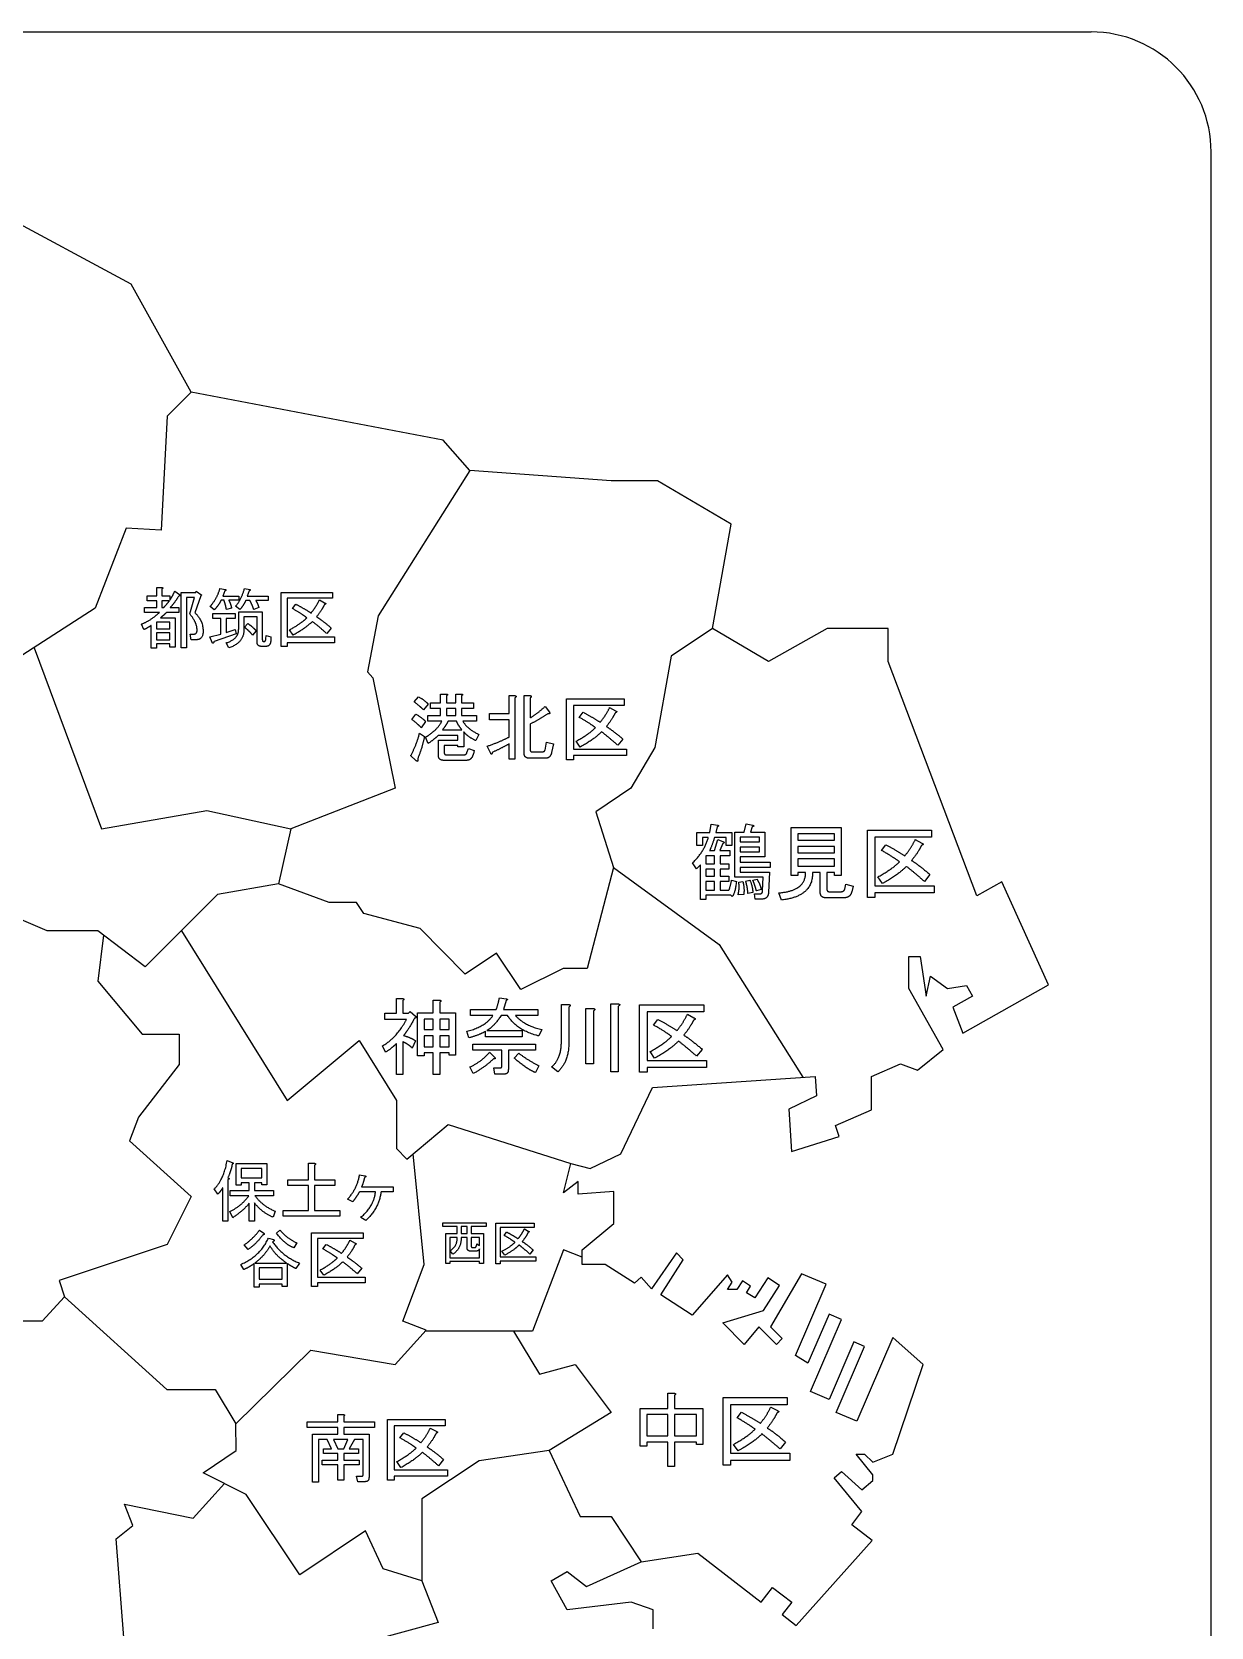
# Model space of a CAD drawing. Header units: millimetres. Extents: x 0 to 150, y 0 to 200.
# Drawn here: x 51.7 to 150, y 67.1 to 200 of the extents above; entities that cross this region are included whole.
import ezdxf

# ---------------------------------------------------------------- set-up
doc = ezdxf.new("R2010")
doc.units = ezdxf.units.MM
doc.header["$MEASUREMENT"] = 0
for name, color, linetype in [('横浜市\u3000パズル v6_Sketch2', 7, 'Continuous'), ('横浜市\u3000パズル v6_Sketch3', 7, 'Continuous'), ('横浜市\u3000パズル v6_Sketch4', 7, 'Continuous'), ('横浜市\u3000パズル v6_Sketch5', 7, 'Continuous')]:
    doc.layers.add(name, color=color, linetype=linetype)

msp = doc.modelspace()

# ---------------------------------------------------------------- linework, layer by layer
at = {"layer": '横浜市\u3000パズル v6_Sketch2'}
for p, q in [((10, 200), (140, 200)), ((150, 10), (150, 190))]:
    msp.add_line(p, q, dxfattribs=at)
msp.add_arc((140, 190), 10, 0, 90, dxfattribs=at)
at = {"layer": '横浜市\u3000パズル v6_Sketch3'}
for p, q in [((60, 179), (47, 186)), ((65, 170), (60, 179)), ((65, 170), (63, 168)), ((86, 166), (65, 170)), ((63, 168), (62.5, 158.51)), ((88.24, 163.47), (86, 166)), ((88.24, 163.47), (80.6, 151.37)), ((100, 162.6), (88.24, 163.47)), ((103.88, 162.6), (100, 162.6)), ((110, 159), (103.88, 162.6)), ((59.59, 158.67), (57, 152)), ((62.5, 158.51), (59.59, 158.67)), ((108.45, 150.3), (110, 159)), ((57, 152), (50.52, 147.8)), ((80.6, 151.37), (79.71, 146.71)), ((108.45, 150.3), (105, 148)), ((113.13, 147.55), (108.45, 150.3)), ((118, 150.3), (113.13, 147.55)), ((123.08, 150.3), (118, 150.3)), ((123.08, 147.55), (123.08, 150.3)), ((51.93, 148.71), (57.53, 133.62)), ((105, 148), (103.65, 140.4)), ((130.48, 128.04), (123.08, 147.55)), ((79.71, 146.71), (80.16, 146.21)), ((80.16, 146.21), (82, 137)), ((103.65, 140.4), (101.66, 137)), ((82, 137), (73.31, 133.62)), ((101.66, 137), (98.72, 135.05)), ((57.53, 133.62), (66.31, 135.16)), ((66.31, 135.16), (73.31, 133.62)), ((98.72, 135.05), (100.19, 130.4)), ((73.31, 133.62), (72.3, 129.04)), ((100.19, 130.4), (98, 122)), ((100.19, 130.4), (109, 124)), ((53, 125.14), (44, 129)), ((72.3, 129.04), (67.21, 128.15)), ((76.5, 127.5), (72.3, 129.04)), ((132.57, 129.22), (130.48, 128.04)), ((136.44, 120.63), (132.57, 129.22)), ((67.21, 128.15), (61.18, 122.12)), ((78.79, 127.5), (76.5, 127.5)), ((79.41, 126.57), (78.79, 127.5)), ((84.1, 125.33), (79.41, 126.57)), ((57.24, 125.14), (53, 125.14)), ((61.18, 122.12), (57.24, 125.14)), ((64.2, 125.14), (73, 111)), ((87.84, 121.53), (84.1, 125.33)), ((57.72, 124.77), (57.24, 120.93)), ((109, 124), (115.99, 112.93)), ((90.46, 123.28), (87.84, 121.53)), ((92.48, 120.24), (90.46, 123.28)), ((124.82, 120.34), (124.82, 123)), ((124.82, 123), (125.75, 123)), ((125.75, 123), (126.25, 119.7)), ((57.24, 120.93), (60.92, 116.52)), ((96, 122), (92.48, 120.24)), ((98, 122), (96, 122)), ((126.25, 119.7), (126.61, 121.35)), ((126.61, 121.35), (128.04, 120.34)), ((127.68, 115.26), (124.82, 120.34)), ((128.04, 120.34), (129.63, 120.58)), ((130.13, 119.7), (128.49, 118.77)), ((129.31, 116.61), (136.44, 120.63)), ((129.63, 120.58), (130.13, 119.7)), ((128.49, 118.77), (129.31, 116.61)), ((60.92, 116.52), (64, 116.52)), ((64, 116.52), (64, 114)), ((73, 111), (79, 116)), ((79, 116), (82.11, 111)), ((125.53, 113.52), (127.68, 115.26)), ((64, 114), (60.63, 109.6)), ((103.45, 112.07), (117, 113)), ((117, 113), (117.11, 111.39)), ((121.7, 113), (124.11, 114.04)), ((121.7, 110.21), (121.7, 113)), ((124.11, 114.04), (125.53, 113.52)), ((100.82, 106.57), (103.45, 112.07)), ((82.11, 111), (82.11, 107)), ((117.11, 111.39), (114.8, 110.27)), ((114.8, 110.27), (115.04, 106.74)), ((60.63, 109.6), (59.86, 107.65)), ((82.99, 106.12), (86.44, 109)), ((86.44, 109), (96.65, 105.75)), ((118.71, 108.92), (121.7, 110.21)), ((59.86, 107.65), (65, 103)), ((115.04, 106.74), (119, 108)), ((119, 108), (118.71, 108.92)), ((82.11, 107), (82.99, 106.12)), ((84.43, 97.33), (83.52, 106.56)), ((98.27, 105.34), (100.82, 106.57)), ((96.03, 103.31), (96.65, 105.75)), ((96.65, 105.75), (98.27, 105.34)), ((97.27, 104.25), (96.03, 103.31)), ((97.27, 103.21), (97.27, 104.25)), ((65, 103), (63, 99)), ((100.24, 103.41), (97.27, 103.21)), ((100.24, 100.76), (100.24, 103.41)), ((97.59, 98.57), (100.24, 100.76)), ((63, 99), (54, 96)), ((96.03, 98.55), (93.46, 91.79)), ((97.59, 97.96), (96.03, 98.55)), ((97.59, 97.35), (97.59, 98.57)), ((82.64, 92.62), (84.43, 97.33)), ((99.5, 97.35), (97.59, 97.35)), ((101.95, 95.79), (99.5, 97.35)), ((105.46, 98.3), (103.36, 95.3)), ((104.15, 94.81), (106.02, 97.74)), ((106.02, 97.74), (105.46, 98.3)), ((54, 96), (54.45, 94.66)), ((102.5, 96.28), (101.95, 95.79)), ((103.36, 95.3), (102.5, 96.28)), ((109.71, 96.49), (106.77, 93.13)), ((110.1, 95.87), (109.71, 96.49)), ((109.71, 95.27), (110.1, 95.87)), ((110.94, 95.98), (110.49, 95.27)), ((111.63, 95.54), (110.94, 95.98)), ((113.05, 96.22), (111.98, 94.55)), ((114.03, 95.6), (113.05, 96.22)), ((115.88, 96.57), (113.29, 92.16)), ((115.36, 89.76), (117.91, 95.7)), ((117.91, 95.7), (115.88, 96.57)), ((54.45, 94.66), (52.6, 92.62)), ((54.45, 94.66), (62.98, 86.93)), ((106.77, 93.13), (104.15, 94.81)), ((110.49, 95.27), (109.71, 95.27)), ((111.28, 94.99), (111.63, 95.54)), ((111.98, 94.55), (111.28, 94.99)), ((112.69, 93.5), (114.03, 95.6)), ((109.32, 92.47), (112.69, 93.5)), ((118.16, 93.2), (116.41, 89.13)), ((119.2, 92.76), (118.16, 93.2)), ((52.6, 92.62), (49, 92.62)), ((82, 89), (84.6, 91.87)), ((84.6, 91.87), (82.64, 92.62)), ((93.46, 91.79), (84.52, 91.79)), ((91.86, 91.79), (94.05, 88.2)), ((111.09, 90.68), (109.32, 92.47)), ((112.31, 92.16), (111.09, 90.68)), ((113.78, 90.68), (112.31, 92.16)), ((113.29, 92.16), (114.27, 91.17)), ((116.62, 86.77), (119.2, 92.76)), ((114.27, 91.17), (113.78, 90.68)), ((120.23, 90.91), (118.16, 86.1)), ((118.76, 85.02), (121.13, 90.52)), ((121.13, 90.52), (120.23, 90.91)), ((123.48, 91.25), (120.48, 84.28)), ((126, 89), (123.48, 91.25)), ((68.74, 84.08), (74.98, 90.2)), ((74.98, 90.2), (82, 89)), ((116.41, 89.13), (115.36, 89.76)), ((94.05, 88.2), (97, 89)), ((97, 89), (100, 85)), ((123.48, 81.53), (126, 89)), ((62.98, 86.93), (67, 86.93)), ((67, 86.93), (68.74, 84.08)), ((118.16, 86.1), (116.62, 86.77)), ((68.76, 81.84), (68.74, 84.08)), ((100, 85), (94.84, 81.86)), ((120.48, 84.28), (118.76, 85.02)), ((66, 80), (68.76, 81.84)), ((94.84, 81.86), (89, 81)), ((94.84, 81.86), (97.42, 76.34)), ((120.43, 81.53), (121.13, 81.53)), ((121.82, 79.83), (120.43, 81.53)), ((121.13, 81.53), (121.82, 80.87)), ((121.82, 80.87), (123.48, 81.53)), ((69.6, 78.19), (66, 80)), ((89, 81), (84.22, 77.81)), ((118.59, 79.58), (119.21, 80.09)), ((119.21, 80.09), (120.9, 78.58)), ((121.82, 79.34), (121.82, 79.83)), ((65.17, 76.22), (67.8, 79.09)), ((120.9, 76.76), (118.59, 79.58)), ((120.9, 78.58), (121.82, 79.34)), ((60.15, 75.61), (59.45, 77.39)), ((59.45, 77.39), (65.17, 76.22)), ((74.07, 71.5), (69.6, 78.19)), ((84.22, 77.81), (84.22, 71)), ((97.42, 76.34), (100, 76.34)), ((100, 76.34), (102.51, 72.58)), ((120.05, 75.67), (120.9, 76.76)), ((58.75, 74.49), (60.15, 75.61)), ((59.39, 66.27), (58.75, 74.49)), ((79.53, 75.15), (74.07, 71.5)), ((81, 72), (79.53, 75.15)), ((121.75, 74.35), (120.05, 75.67)), ((102.51, 72.58), (107.24, 73.3)), ((107.24, 73.3), (112.5, 69.22)), ((115.42, 67.28), (121.75, 74.35)), ((84.22, 71), (81, 72)), ((95, 71), (96.35, 71.76)), ((96.35, 71.76), (97.96, 70.51)), ((97.96, 70.51), (102.51, 72.58)), ((84.22, 71), (85.59, 67.53)), ((96.35, 68.57), (95, 71)), ((112.5, 69.22), (113.46, 70.45)), ((113.46, 70.45), (115.05, 69.22)), ((101.67, 69.22), (96.35, 68.57)), ((103.5, 68.57), (101.67, 69.22)), ((115.05, 69.22), (114.25, 68.19)), ((103.5, 67), (103.5, 68.57)), ((114.25, 68.19), (115.42, 67.28)), ((85.59, 67.53), (80, 66))]:
    msp.add_line(p, q, dxfattribs=at)
at = {"layer": '横浜市\u3000パズル v6_Sketch4'}
for p, q in [((61.35, 152.62), (61.35, 153.04)), ((61.35, 153.04), (62.14, 153.04)), ((62.14, 153.04), (62.14, 153.73)), ((62.14, 153.73), (62.56, 153.73)), ((62.58, 153.6), (62.58, 153.04)), ((62.58, 153.04), (63.23, 153.04)), ((63.23, 153.04), (63.23, 152.66)), ((63.65, 153.43), (64.04, 153.14)), ((64.19, 153.3), (65.39, 153.3)), ((64.19, 148.69), (64.19, 153.3)), ((64.63, 152.88), (64.63, 148.69)), ((65.28, 152.88), (64.63, 152.88)), ((64.89, 151.53), (65.28, 152.88)), ((65.81, 153.04), (65.33, 151.62)), ((65.39, 153.3), (65.44, 153.41)), ((65.44, 153.41), (65.89, 153.1)), ((65.89, 153.1), (65.81, 153.04)), ((67.4, 153.63), (67.88, 153.56)), ((67.82, 153.45), (67.66, 153.01)), ((67.66, 153.01), (68.97, 153.01)), ((68.97, 153.01), (68.97, 152.66)), ((69.45, 153.63), (69.91, 153.56)), ((69.85, 153.45), (69.69, 152.99)), ((69.69, 152.99), (71.42, 152.99)), ((71.42, 152.99), (71.42, 152.64)), ((72.51, 148.82), (72.51, 153.32)), ((72.51, 153.32), (76.79, 153.32)), ((76.79, 152.84), (73.01, 152.84)), ((73.01, 152.84), (73.01, 149.61)), ((76.79, 153.32), (76.79, 152.84)), ((61.11, 152.05), (62.14, 152.05)), ((61.11, 151.64), (61.11, 152.05)), ((62.36, 151.64), (61.11, 151.64)), ((62.14, 152.62), (61.35, 152.62)), ((62.14, 152.05), (62.14, 152.62)), ((63.21, 152.62), (62.58, 152.62)), ((62.58, 152.62), (62.58, 152.05)), ((62.58, 152.05), (62.71, 152.05)), ((63.97, 151.64), (62.95, 151.64)), ((63.25, 152.05), (63.97, 152.05)), ((63.97, 152.05), (63.97, 151.64)), ((66.94, 151.86), (66.59, 152.14)), ((66.81, 151.55), (68.67, 151.55)), ((66.81, 151.14), (66.81, 151.55)), ((67.75, 152.66), (67.51, 152.66)), ((68.38, 152.01), (67.95, 151.9)), ((68.97, 152.66), (68.14, 152.66)), ((68.67, 151.55), (68.67, 151.14)), ((69.06, 151.88), (68.71, 152.16)), ((68.97, 150.26), (68.97, 151.7)), ((68.97, 151.7), (70.94, 151.7)), ((69.91, 152.64), (69.56, 152.64)), ((70.65, 152.05), (70.22, 151.9)), ((71.42, 152.64), (70.39, 152.64)), ((70.94, 151.7), (70.94, 149.41)), ((73.45, 151.97), (73.73, 152.34)), ((75.7, 152.69), (76.13, 152.45)), ((61.07, 150.22), (60.87, 150.68)), ((61.68, 148.67), (61.68, 150.57)), ((62.12, 150.85), (62.12, 150.29)), ((63.23, 150.85), (62.12, 150.85)), ((62.12, 150.29), (63.23, 150.29)), ((62.45, 151.2), (63.67, 151.2)), ((63.23, 150.29), (63.23, 150.85)), ((63.67, 151.2), (63.67, 148.76)), ((67.49, 151.14), (66.81, 151.14)), ((67.49, 149.85), (67.49, 151.14)), ((68.67, 151.14), (67.92, 151.14)), ((67.92, 151.14), (67.92, 149.98)), ((67.92, 149.98), (68.67, 150.22)), ((68.67, 150.22), (68.75, 149.87)), ((69.41, 151.29), (69.41, 150.22)), ((70.5, 151.29), (69.41, 151.29)), ((69.45, 150.42), (69.74, 150.72)), ((70.5, 149.19), (70.5, 151.29)), ((73.51, 149.76), (73.21, 150.2)), ((76.68, 150.35), (76.31, 149.89)), ((62.12, 149.94), (62.12, 149.37)), ((63.23, 149.94), (62.12, 149.94)), ((62.12, 149.37), (63.23, 149.37)), ((63.23, 149.02), (62.12, 149.02)), ((62.12, 149.02), (62.12, 148.67)), ((63.23, 149.37), (63.23, 149.94)), ((63.23, 148.76), (63.23, 149.02)), ((64.93, 149.85), (65.26, 149.85)), ((65.02, 149.37), (64.93, 149.85)), ((65.39, 149.37), (65.02, 149.37)), ((66.57, 149.61), (67.49, 149.85)), ((66.75, 149.15), (66.57, 149.61)), ((68.75, 149.87), (66.92, 149.22)), ((68.16, 148.69), (67.92, 149.11)), ((70.44, 150.11), (70.13, 149.76)), ((71.24, 148.82), (70.89, 148.82)), ((71.02, 149.24), (71.13, 149.24)), ((71.24, 149.46), (71.26, 149.74)), ((71.26, 149.74), (71.66, 149.61)), ((71.66, 149.61), (71.64, 149.26)), ((73.01, 148.82), (72.51, 148.82)), ((73.01, 149.61), (76.96, 149.61)), ((76.96, 149.13), (73.01, 149.13)), ((73.01, 149.13), (73.01, 148.82)), ((76.96, 149.61), (76.96, 149.13)), ((62.12, 148.67), (61.68, 148.67)), ((63.67, 148.76), (63.23, 148.76)), ((64.63, 148.69), (64.19, 148.69)), ((85.8, 144.85), (86.27, 144.85)), ((85.8, 144.12), (85.8, 144.85)), ((87.06, 144.12), (87.06, 144.85)), ((87.06, 144.85), (87.52, 144.85)), ((83.59, 144.19), (83.96, 144.63)), ((84.75, 144.02), (84.38, 143.53)), ((84.95, 144.12), (85.8, 144.12)), ((84.95, 143.65), (84.95, 144.12)), ((85.8, 143.65), (84.95, 143.65)), ((85.8, 143.06), (85.8, 143.65)), ((86.3, 144.71), (86.3, 144.12)), ((86.3, 144.12), (87.06, 144.12)), ((87.06, 143.65), (86.3, 143.65)), ((86.3, 143.65), (86.3, 143.06)), ((87.06, 143.06), (87.06, 143.65)), ((87.55, 144.71), (87.55, 144.12)), ((87.55, 144.12), (88.53, 144.12)), ((88.53, 143.65), (87.55, 143.65)), ((87.55, 143.65), (87.55, 143.06)), ((88.53, 144.12), (88.53, 143.65)), ((91.5, 144.73), (91.97, 144.73)), ((91.5, 143.23), (91.5, 144.73)), ((91.99, 144.53), (91.99, 139.43)), ((92.75, 144.73), (93.22, 144.73)), ((92.75, 139.97), (92.75, 144.73)), ((93.25, 144.53), (93.25, 142.86)), ((94.5, 143.82), (94.87, 143.33)), ((96.29, 139.38), (96.29, 144.44)), ((96.29, 144.44), (101.1, 144.44)), ((101.1, 143.89), (96.86, 143.89)), ((96.86, 143.89), (96.86, 140.26)), ((99.88, 143.72), (100.37, 143.45)), ((101.1, 144.44), (101.1, 143.89)), ((83.4, 142.72), (83.74, 143.18)), ((84.53, 142.57), (84.18, 142.05)), ((84.72, 143.06), (85.8, 143.06)), ((84.72, 142.59), (84.72, 143.06)), ((85.9, 142.59), (84.72, 142.59)), ((86.3, 143.06), (87.06, 143.06)), ((87.13, 142.59), (86.42, 142.59)), ((87.55, 143.06), (88.8, 143.06)), ((88.8, 142.59), (87.65, 142.59)), ((88.8, 143.06), (88.8, 142.59)), ((89.88, 143.23), (91.5, 143.23)), ((89.88, 142.69), (89.88, 143.23)), ((91.5, 142.69), (89.88, 142.69)), ((91.5, 141.27), (91.5, 142.69)), ((93.25, 142.35), (93.25, 140.24)), ((97.35, 142.91), (97.67, 143.33)), ((84.04, 141.59), (84.45, 141.32)), ((84.75, 140.73), (84.55, 141.27)), ((87.23, 141.41), (85.61, 141.41)), ((85.61, 141.02), (87.23, 141.02)), ((85.61, 139.77), (85.61, 141.02)), ((85.95, 141.88), (87.57, 141.88)), ((87.23, 141.02), (87.23, 141.41)), ((87.72, 141.71), (87.72, 140.46)), ((88.97, 141.49), (88.73, 140.97)), ((97.42, 140.43), (97.08, 140.92)), ((100.98, 141.1), (100.56, 140.58)), ((83.72, 139.33), (83.3, 139.72)), ((86.1, 140.56), (86.1, 139.99)), ((87.23, 140.56), (86.1, 140.56)), ((86.27, 139.79), (87.72, 139.79)), ((87.23, 140.46), (87.23, 140.56)), ((87.72, 140.46), (87.23, 140.46)), ((87.99, 139.97), (88.11, 140.33)), ((88.11, 140.33), (88.6, 140.14)), ((88.6, 140.14), (88.53, 139.87)), ((89.98, 139.89), (89.68, 140.51)), ((91.5, 139.43), (91.5, 140.7)), ((93.42, 140.04), (94.25, 140.04)), ((94.5, 140.19), (94.62, 140.83)), ((94.62, 140.83), (95.19, 140.7)), ((95.19, 140.7), (95.04, 139.97)), ((96.86, 140.26), (101.3, 140.26)), ((101.3, 139.72), (96.86, 139.72)), ((96.86, 139.72), (96.86, 139.38)), ((101.3, 140.26), (101.3, 139.72)), ((87.97, 139.33), (86.03, 139.33)), ((91.99, 139.43), (91.5, 139.43)), ((94.52, 139.5), (93.2, 139.5)), ((96.86, 139.38), (96.29, 139.38)), ((107.15, 132.24), (107.15, 133.33)), ((107.15, 133.33), (108.24, 133.33)), ((107.61, 132.9), (107.61, 132.24)), ((108.1, 132.9), (107.61, 132.9)), ((108.24, 133.33), (108.35, 134.02)), ((108.35, 134.02), (108.89, 133.93)), ((109.6, 132.9), (108.62, 132.9)), ((108.84, 133.8), (108.73, 133.33)), ((108.73, 133.33), (110.07, 133.33)), ((109.6, 132.24), (109.6, 132.9)), ((110.07, 133.33), (110.07, 132.24)), ((110.31, 129.6), (110.31, 133.36)), ((110.31, 133.36), (111.1, 133.36)), ((112.36, 132.92), (110.77, 132.92)), ((110.77, 132.92), (110.77, 132.54)), ((111.1, 133.36), (111.27, 134.04)), ((111.27, 134.04), (111.81, 133.93)), ((111.76, 133.8), (111.62, 133.36)), ((111.62, 133.36), (112.82, 133.36)), ((112.36, 132.54), (112.36, 132.92)), ((112.82, 133.36), (112.82, 131.29)), ((115, 129.73), (115, 133.74)), ((115, 133.74), (119.18, 133.74)), ((118.63, 133.22), (115.55, 133.22)), ((115.55, 133.22), (115.55, 132.68)), ((118.63, 132.68), (118.63, 133.22)), ((119.18, 133.74), (119.18, 129.73)), ((121.36, 127.9), (121.36, 133.52)), ((121.36, 133.52), (126.71, 133.52)), ((126.71, 132.92), (121.99, 132.92)), ((121.99, 132.92), (121.99, 128.89)), ((126.71, 133.52), (126.71, 132.92)), ((107.61, 132.24), (107.15, 132.24)), ((108.21, 131.81), (108.62, 131.81)), ((108.62, 131.81), (108.89, 132.73)), ((108.89, 132.73), (109.38, 132.54)), ((109.3, 132.41), (109.06, 131.81)), ((109.06, 131.81), (109.9, 131.81)), ((110.07, 132.24), (109.6, 132.24)), ((109.9, 131.81), (109.9, 131.37)), ((110.77, 132.54), (112.36, 132.54)), ((110.77, 132.11), (110.77, 131.72)), ((112.36, 132.11), (110.77, 132.11)), ((110.77, 131.72), (112.36, 131.72)), ((112.36, 131.72), (112.36, 132.11)), ((115.55, 132.68), (118.63, 132.68)), ((115.55, 132.16), (115.55, 131.64)), ((118.63, 132.16), (115.55, 132.16)), ((115.55, 131.64), (118.63, 131.64)), ((118.63, 131.64), (118.63, 132.16)), ((122.53, 131.83), (122.89, 132.3)), ((125.35, 132.73), (125.89, 132.43)), ((107.12, 130.3), (106.79, 130.8)), ((107.45, 130.63), (107.12, 130.3)), ((107.45, 127.74), (107.45, 130.63)), ((107.91, 131.37), (107.91, 130.71)), ((108.62, 131.37), (107.91, 131.37)), ((107.91, 130.71), (108.62, 130.71)), ((108.62, 130.28), (107.91, 130.28)), ((107.91, 130.28), (107.91, 129.68)), ((108.62, 130.71), (108.62, 131.37)), ((108.62, 129.68), (108.62, 130.28)), ((109.08, 131.37), (109.08, 130.71)), ((109.9, 131.37), (109.08, 131.37)), ((109.08, 130.71), (109.82, 130.71)), ((109.82, 130.28), (109.08, 130.28)), ((109.08, 130.28), (109.08, 129.68)), ((109.82, 130.71), (109.82, 130.28)), ((110.77, 131.29), (110.77, 130.85)), ((112.82, 131.29), (110.77, 131.29)), ((110.77, 130.85), (113.26, 130.85)), ((110.77, 130.41), (110.77, 130.03)), ((113.26, 130.41), (110.77, 130.41)), ((113.26, 130.85), (113.26, 130.41)), ((115.55, 131.12), (115.55, 130.52)), ((118.63, 131.12), (115.55, 131.12)), ((115.55, 130.52), (118.63, 130.52)), ((118.63, 130.52), (118.63, 131.12)), ((107.91, 129.68), (108.62, 129.68)), ((107.91, 129.24), (107.91, 128.53)), ((108.62, 129.24), (107.91, 129.24)), ((108.62, 128.53), (108.62, 129.24)), ((109.08, 129.68), (109.82, 129.68)), ((109.82, 129.24), (109.08, 129.24)), ((109.08, 129.24), (109.08, 128.53)), ((109.82, 129.68), (109.82, 129.24)), ((110.04, 129.35), (110.45, 129.24)), ((112.68, 129.6), (110.31, 129.6)), ((110.64, 129.19), (110.99, 129.24)), ((110.77, 130.03), (113.2, 130.03)), ((111.21, 129.27), (111.57, 129.35)), ((111.81, 129.35), (112.17, 129.43)), ((112.63, 128.45), (112.68, 129.6)), ((113.2, 130.03), (113.12, 128.31)), ((115.55, 129.73), (115, 129.73)), ((116.2, 130), (115.55, 130)), ((115.55, 130), (115.55, 129.73)), ((117.43, 130), (116.78, 130)), ((117.43, 128.34), (117.43, 130)), ((118.63, 130), (117.98, 130)), ((117.98, 130), (117.98, 128.61)), ((118.63, 129.73), (118.63, 130)), ((119.18, 129.73), (118.63, 129.73)), ((119.48, 128.61), (119.56, 129.02)), ((119.56, 129.02), (120.16, 128.86)), ((121.99, 128.89), (126.93, 128.89)), ((122.62, 129.08), (122.23, 129.62)), ((126.57, 129.81), (126.11, 129.24)), ((126.93, 128.89), (126.93, 128.29)), ((107.91, 127.74), (107.45, 127.74)), ((107.91, 128.53), (108.62, 128.53)), ((109.98, 128.09), (107.91, 128.09)), ((107.91, 128.09), (107.91, 127.74)), ((109.08, 128.53), (109.82, 128.53)), ((110.09, 127.99), (109.98, 128.09)), ((111.05, 128.15), (110.58, 128.12)), ((111.81, 128.31), (111.4, 128.23)), ((111.95, 128.2), (112.33, 128.2)), ((112, 127.77), (111.95, 128.2)), ((112.52, 127.77), (112, 127.77)), ((112.52, 128.56), (112.11, 128.45)), ((114.19, 127.69), (113.99, 128.29)), ((119.4, 127.88), (117.92, 127.88)), ((118.17, 128.39), (119.15, 128.39)), ((120.16, 128.86), (120.05, 128.39)), ((121.99, 127.9), (121.36, 127.9)), ((121.99, 128.29), (121.99, 127.9)), ((126.93, 128.29), (121.99, 128.29)), ((81.15, 118.27), (82.11, 118.27)), ((81.15, 117.75), (81.15, 118.27)), ((82.11, 119.49), (82.62, 119.49)), ((82.11, 118.27), (82.11, 119.49)), ((82.65, 119.33), (82.65, 118.27)), ((82.65, 118.27), (83.11, 118.27)), ((83.11, 118.27), (83.25, 118.4)), ((83.25, 118.4), (83.71, 118.02)), ((83.88, 114.72), (83.88, 118.29)), ((83.88, 118.29), (85.19, 118.29)), ((85.19, 119.36), (85.71, 119.36)), ((85.19, 118.29), (85.19, 119.36)), ((85.73, 119.19), (85.73, 118.29)), ((85.73, 118.29), (87.04, 118.29)), ((87.04, 118.29), (87.04, 114.77)), ((88.3, 118.59), (90.43, 118.59)), ((88.3, 118.07), (88.3, 118.59)), ((90.7, 119.55), (91.27, 119.47)), ((91.25, 119.33), (91.03, 118.59)), ((91.03, 118.59), (93.89, 118.59)), ((93.89, 118.59), (93.89, 118.07)), ((95.86, 115.84), (95.86, 119)), ((95.86, 119), (96.46, 119)), ((96.48, 118.78), (96.48, 115.81)), ((97.9, 114.06), (97.9, 118.67)), ((97.9, 118.67), (98.5, 118.67)), ((98.53, 118.46), (98.53, 114.06)), ((99.98, 119.06), (100.58, 119.06)), ((99.98, 113.38), (99.98, 119.06)), ((100.6, 118.84), (100.6, 113.38)), ((102.38, 118.97), (107.73, 118.97)), ((102.38, 113.35), (102.38, 118.97)), ((107.73, 118.37), (103.01, 118.37)), ((103.01, 118.37), (103.01, 114.34)), ((107.73, 118.97), (107.73, 118.37)), ((82.95, 117.75), (81.15, 117.75)), ((85.19, 117.77), (84.42, 117.77)), ((84.42, 117.77), (84.42, 116.9)), ((85.19, 116.9), (85.19, 117.77)), ((85.73, 117.77), (85.73, 116.9)), ((86.5, 117.77), (85.73, 117.77)), ((86.5, 116.9), (86.5, 117.77)), ((90.15, 118.07), (88.3, 118.07)), ((91.38, 118.07), (90.84, 118.07)), ((93.89, 118.07), (92.04, 118.07)), ((103.55, 117.28), (103.91, 117.75)), ((106.36, 118.18), (106.91, 117.88)), ((82.11, 113.16), (82.11, 115.75)), ((82.65, 115.89), (82.65, 113.16)), ((83.71, 115.97), (83.44, 115.37)), ((84.42, 116.9), (85.19, 116.9)), ((85.19, 116.38), (84.42, 116.38)), ((84.42, 116.38), (84.42, 115.48)), ((85.19, 115.48), (85.19, 116.38)), ((85.73, 116.9), (86.5, 116.9)), ((86.5, 116.38), (85.73, 116.38)), ((85.73, 116.38), (85.73, 115.48)), ((86.5, 115.48), (86.5, 116.38)), ((88.16, 116.22), (87.97, 116.76)), ((88.49, 115.18), (88.49, 115.7)), ((88.49, 115.7), (93.7, 115.7)), ((89.53, 116.3), (89.53, 116.76)), ((92.58, 116.3), (89.53, 116.3)), ((89.64, 116.82), (92.58, 116.82)), ((92.58, 116.82), (92.58, 116.3)), ((93.7, 115.7), (93.7, 115.18)), ((94.22, 116.9), (93.97, 116.38)), ((81.2, 115.02), (80.96, 115.56)), ((84.42, 114.72), (83.88, 114.72)), ((84.42, 115.48), (85.19, 115.48)), ((84.42, 114.96), (84.42, 114.72)), ((85.19, 114.96), (84.42, 114.96)), ((85.19, 113.16), (85.19, 114.96)), ((85.73, 115.48), (86.5, 115.48)), ((86.5, 114.96), (85.73, 114.96)), ((85.73, 114.96), (85.73, 113.16)), ((86.5, 114.77), (86.5, 114.96)), ((87.04, 114.77), (86.5, 114.77)), ((90.89, 115.18), (88.49, 115.18)), ((89.88, 115.02), (90.29, 114.61)), ((90.89, 113.82), (90.89, 115.18)), ((93.7, 115.18), (91.44, 115.18)), ((91.44, 115.18), (91.44, 113.57)), ((91.93, 114.53), (92.31, 114.94)), ((103.01, 114.34), (107.94, 114.34)), ((103.63, 114.53), (103.25, 115.07)), ((107.59, 115.26), (107.13, 114.69)), ((107.94, 114.34), (107.94, 113.74)), ((82.65, 113.16), (82.11, 113.16)), ((85.73, 113.16), (85.19, 113.16)), ((88.52, 113.24), (88.22, 113.79)), ((90.24, 113.71), (90.78, 113.71)), ((90.32, 113.19), (90.24, 113.71)), ((91.08, 113.19), (90.32, 113.19)), ((93.97, 113.9), (93.7, 113.33)), ((95.56, 113.38), (95.04, 113.79)), ((98.53, 114.06), (97.9, 114.06)), ((100.6, 113.38), (99.98, 113.38)), ((103.01, 113.35), (102.38, 113.35)), ((107.94, 113.74), (103.01, 113.74)), ((103.01, 113.74), (103.01, 113.35)), ((68.01, 106), (68.49, 105.82)), ((68.75, 105.76), (71.33, 105.76)), ((68.75, 103.95), (68.75, 105.76)), ((70.89, 105.34), (69.19, 105.34)), ((69.19, 105.34), (69.19, 104.56)), ((70.89, 104.56), (70.89, 105.34)), ((71.33, 105.76), (71.33, 103.97)), ((74.78, 104.4), (74.78, 105.78)), ((74.78, 105.78), (75.26, 105.78)), ((75.28, 105.6), (75.28, 104.4)), ((67.23, 103.2), (66.94, 103.64)), ((67.64, 100.95), (67.64, 103.73)), ((68.08, 104.58), (68.14, 104.53)), ((68.08, 104.43), (68.08, 100.95)), ((69.19, 103.95), (68.75, 103.95)), ((69.19, 104.56), (70.89, 104.56)), ((69.19, 104.14), (69.19, 103.95)), ((69.85, 104.14), (69.19, 104.14)), ((69.85, 103.49), (69.85, 104.14)), ((70.28, 104.14), (70.28, 103.49)), ((70.89, 104.14), (70.28, 104.14)), ((70.89, 103.97), (70.89, 104.14)), ((71.33, 103.97), (70.89, 103.97)), ((73.08, 103.92), (73.08, 104.4)), ((73.08, 104.4), (74.78, 104.4)), ((74.78, 103.92), (73.08, 103.92)), ((74.78, 101.85), (74.78, 103.92)), ((75.28, 104.4), (76.98, 104.4)), ((76.98, 103.92), (75.28, 103.92)), ((75.28, 103.92), (75.28, 101.85)), ((76.98, 104.4), (76.98, 103.92)), ((79.04, 104.82), (79.49, 104.73)), ((79.21, 103.81), (81.85, 103.81)), ((81.85, 103.81), (81.85, 103.4)), ((68.25, 103.07), (68.25, 103.49)), ((68.25, 103.49), (69.85, 103.49)), ((69.82, 103.07), (68.25, 103.07)), ((69.85, 100.95), (69.85, 102.46)), ((70.28, 103.49), (71.88, 103.49)), ((70.28, 102.48), (70.28, 100.95)), ((71.88, 103.07), (70.33, 103.07)), ((71.88, 103.49), (71.88, 103.07)), ((78.47, 102.57), (78.05, 102.79)), ((80.37, 103.4), (79.04, 103.4)), ((81.85, 103.4), (80.83, 103.4)), ((68.47, 101.24), (68.23, 101.76)), ((72.01, 101.78), (71.85, 101.28)), ((72.68, 101.37), (72.68, 101.85)), ((72.68, 101.85), (74.78, 101.85)), ((77.4, 101.37), (72.68, 101.37)), ((75.28, 101.85), (77.4, 101.85)), ((77.4, 101.85), (77.4, 101.37)), ((79.56, 101), (79.14, 101.26)), ((68.08, 100.95), (67.64, 100.95)), ((70.28, 100.95), (69.85, 100.95)), ((70.71, 100.21), (71.06, 99.95)), ((72.11, 99.95), (72.41, 100.21)), ((75.05, 95.5), (75.05, 99.99)), ((75.05, 99.99), (79.33, 99.99)), ((79.33, 99.99), (79.33, 99.51)), ((85.98, 100.5), (85.98, 100.81)), ((85.98, 100.81), (89.6, 100.81)), ((87.18, 100.5), (85.98, 100.5)), ((86.23, 99.91), (87.18, 99.91)), ((86.23, 97.42), (86.23, 99.91)), ((87.18, 99.91), (87.18, 100.5)), ((88.01, 100.5), (87.51, 100.5)), ((87.51, 100.5), (87.51, 99.91)), ((87.51, 99.91), (88.01, 99.91)), ((88.01, 99.91), (88.01, 100.5)), ((88.34, 100.5), (88.34, 99.91)), ((89.6, 100.5), (88.34, 100.5)), ((88.34, 99.91), (89.37, 99.91)), ((89.37, 99.91), (89.37, 97.42)), ((89.6, 100.81), (89.6, 100.5)), ((90.39, 97.4), (90.39, 100.78)), ((90.39, 100.78), (93.6, 100.78)), ((93.6, 100.42), (90.76, 100.42)), ((90.76, 100.42), (90.76, 97.99)), ((91.09, 99.76), (91.3, 100.04)), ((92.78, 100.3), (93.1, 100.12)), ((93.6, 100.78), (93.6, 100.42)), ((69.77, 98.6), (69.44, 98.97)), ((71.45, 99.54), (71.87, 99.41)), ((73.81, 99.14), (73.57, 98.73)), ((79.33, 99.51), (75.55, 99.51)), ((75.55, 99.51), (75.55, 96.28)), ((75.99, 98.64), (76.27, 99.01)), ((78.24, 99.36), (78.68, 99.12)), ((86.56, 99.6), (86.56, 97.9)), ((87.18, 99.6), (86.56, 99.6)), ((86.82, 98.19), (86.59, 98.49)), ((88.01, 99.6), (87.51, 99.6)), ((88.01, 98.73), (88.01, 99.6)), ((88.75, 98.45), (88.29, 98.45)), ((89.04, 99.6), (88.34, 99.6)), ((88.34, 99.6), (88.34, 98.89)), ((88.46, 98.76), (88.65, 98.76)), ((88.82, 99.06), (89.04, 98.93)), ((89.04, 98.93), (89.04, 99.6)), ((89.04, 97.9), (89.04, 98.65)), ((91.14, 98.11), (90.91, 98.44)), ((93.51, 98.55), (93.24, 98.21)), ((69.4, 96.92), (69.14, 97.35)), ((70.25, 95.45), (70.25, 97.4)), ((70.32, 97.46), (72.96, 97.46)), ((72.59, 97.05), (70.69, 97.05)), ((70.69, 97.05), (70.69, 96.11)), ((72.59, 96.11), (72.59, 97.05)), ((73.02, 97.42), (73.02, 95.5)), ((74.03, 97.46), (73.74, 97)), ((79.22, 97.03), (78.85, 96.57)), ((86.56, 97.42), (86.23, 97.42)), ((86.56, 97.9), (89.04, 97.9)), ((89.04, 97.58), (86.56, 97.58)), ((86.56, 97.58), (86.56, 97.42)), ((89.04, 97.42), (89.04, 97.58)), ((89.37, 97.42), (89.04, 97.42)), ((90.76, 97.4), (90.39, 97.4)), ((90.76, 97.99), (93.73, 97.99)), ((90.76, 97.63), (90.76, 97.4)), ((93.73, 97.63), (90.76, 97.63)), ((93.73, 97.99), (93.73, 97.63)), ((70.69, 96.11), (72.59, 96.11)), ((70.69, 95.69), (70.69, 95.45)), ((72.59, 95.69), (70.69, 95.69)), ((72.59, 95.5), (72.59, 95.69)), ((75.55, 96.28), (79.5, 96.28)), ((79.5, 95.8), (75.55, 95.8)), ((75.55, 95.8), (75.55, 95.5)), ((76.06, 96.44), (75.75, 96.87)), ((79.5, 96.28), (79.5, 95.8)), ((70.69, 95.45), (70.25, 95.45)), ((73.02, 95.5), (72.59, 95.5)), ((75.55, 95.5), (75.05, 95.5))]:
    msp.add_line(p, q, dxfattribs=at)
for points in [[(62.56, 153.73), (62.73, 153.71), (62.58, 153.6)], [(63.23, 152.66), (63.43, 152.95), (63.65, 153.43)], [(63.97, 153.01), (63.65, 152.47), (63.25, 152.05)], [(64.04, 153.14), (64.19, 153.04), (63.97, 153.01)], [(66.59, 152.14), (67.2, 152.84), (67.4, 153.63)], [(67.88, 153.56), (67.97, 153.47), (67.82, 153.45)], [(68.71, 152.16), (69.21, 152.73), (69.45, 153.63)], [(69.91, 153.56), (70, 153.47), (69.85, 153.45)], [(60.87, 150.68), (61.62, 150.96), (62.36, 151.64)], [(62.95, 151.64), (62.71, 151.4), (62.45, 151.2)], [(62.71, 152.05), (62.9, 152.23), (63.21, 152.62)], [(65.46, 150.53), (65.35, 150.98), (64.89, 151.53)], [(65.33, 151.62), (65.81, 151.11), (65.92, 150.7)], [(67.51, 152.66), (67.29, 152.23), (66.94, 151.86)], [(67.95, 151.9), (67.88, 152.27), (67.75, 152.66)], [(68.14, 152.66), (68.3, 152.4), (68.38, 152.01)], [(69.56, 152.64), (69.34, 152.18), (69.06, 151.88)], [(70.22, 151.9), (70.11, 152.27), (69.91, 152.64)], [(70.39, 152.64), (70.57, 152.36), (70.65, 152.05)], [(74.65, 151.2), (74.19, 151.55), (73.45, 151.97)], [(73.73, 152.34), (74.41, 151.99), (75, 151.6)], [(75, 151.6), (75.41, 152.1), (75.7, 152.69)], [(76.11, 152.29), (75.91, 151.86), (75.46, 151.29)], [(76.13, 152.45), (76.33, 152.38), (76.11, 152.29)], [(61.68, 150.57), (61.38, 150.35), (61.07, 150.22)], [(65.26, 149.85), (65.61, 149.85), (65.46, 150.53)], [(65.92, 150.7), (66.24, 149.37), (65.39, 149.37)], [(67.92, 149.11), (68.97, 149.43), (68.97, 150.26)], [(69.41, 150.22), (69.41, 149.13), (68.16, 148.69)], [(70.13, 149.76), (69.85, 150.11), (69.45, 150.42)], [(69.74, 150.72), (70.13, 150.46), (70.44, 150.11)], [(73.21, 150.2), (74.17, 150.72), (74.65, 151.2)], [(75.11, 150.9), (74.58, 150.35), (73.51, 149.76)], [(76.31, 149.89), (75.7, 150.44), (75.11, 150.9)], [(75.46, 151.29), (75.98, 150.96), (76.68, 150.35)], [(66.92, 149.22), (66.83, 148.98), (66.75, 149.15)], [(70.89, 148.82), (70.5, 148.82), (70.5, 149.19)], [(70.94, 149.41), (70.94, 149.24), (71.02, 149.24)], [(71.13, 149.24), (71.22, 149.24), (71.24, 149.46)], [(71.64, 149.26), (71.61, 148.82), (71.24, 148.82)], [(86.27, 144.85), (86.47, 144.83), (86.3, 144.71)], [(87.52, 144.85), (87.72, 144.83), (87.55, 144.71)], [(84.38, 143.53), (84.09, 143.82), (83.59, 144.19)], [(83.96, 144.63), (84.53, 144.29), (84.75, 144.02)], [(91.97, 144.73), (92.21, 144.68), (91.99, 144.53)], [(93.22, 144.73), (93.47, 144.68), (93.25, 144.53)], [(93.25, 142.86), (93.91, 143.26), (94.5, 143.82)], [(99.09, 142.5), (99.56, 143.06), (99.88, 143.72)], [(84.18, 142.05), (83.91, 142.35), (83.4, 142.72)], [(83.74, 143.18), (84.36, 142.81), (84.53, 142.57)], [(84.55, 141.27), (85.51, 141.83), (85.9, 142.59)], [(86.42, 142.59), (86.25, 142.22), (85.95, 141.88)], [(87.57, 141.88), (87.25, 142.25), (87.13, 142.59)], [(87.65, 142.59), (88.02, 141.95), (88.97, 141.49)], [(94.72, 143.21), (94.03, 142.72), (93.25, 142.35)], [(94.87, 143.33), (94.96, 143.16), (94.72, 143.21)], [(98.7, 142.05), (98.18, 142.45), (97.35, 142.91)], [(97.67, 143.33), (98.43, 142.94), (99.09, 142.5)], [(100.34, 143.28), (100.12, 142.79), (99.61, 142.15)], [(100.37, 143.45), (100.59, 143.38), (100.34, 143.28)], [(83.3, 139.72), (83.79, 140.58), (84.04, 141.59)], [(84.45, 141.32), (84.28, 140.41), (83.89, 139.47)], [(85.61, 141.41), (85.26, 141.07), (84.75, 140.73)], [(88.73, 140.97), (88.06, 141.29), (87.72, 141.71)], [(89.68, 140.51), (90.69, 140.85), (91.5, 141.27)], [(97.08, 140.92), (98.16, 141.51), (98.7, 142.05)], [(99.21, 141.71), (98.62, 141.1), (97.42, 140.43)], [(100.56, 140.58), (99.88, 141.19), (99.21, 141.71)], [(99.61, 142.15), (100.2, 141.78), (100.98, 141.1)], [(86.03, 139.33), (85.61, 139.33), (85.61, 139.77)], [(86.1, 139.99), (86.1, 139.79), (86.27, 139.79)], [(87.72, 139.79), (87.94, 139.79), (87.99, 139.97)], [(88.53, 139.87), (88.38, 139.33), (87.97, 139.33)], [(90.1, 139.99), (90.08, 139.77), (89.98, 139.89)], [(91.5, 140.7), (90.86, 140.33), (90.1, 139.99)], [(93.2, 139.5), (92.75, 139.5), (92.75, 139.97)], [(93.25, 140.24), (93.25, 140.04), (93.42, 140.04)], [(94.25, 140.04), (94.47, 140.04), (94.5, 140.19)], [(95.04, 139.97), (94.94, 139.5), (94.52, 139.5)], [(83.89, 139.47), (83.94, 139.11), (83.72, 139.33)], [(106.79, 130.8), (107.77, 131.7), (108.1, 132.9)], [(108.62, 132.9), (108.37, 132.11), (108.21, 131.81)], [(108.89, 133.93), (109.06, 133.88), (108.84, 133.8)], [(111.81, 133.93), (111.98, 133.85), (111.76, 133.8)], [(109.38, 132.54), (109.49, 132.43), (109.3, 132.41)], [(124.04, 130.88), (123.46, 131.31), (122.53, 131.83)], [(122.89, 132.3), (123.74, 131.86), (124.47, 131.37)], [(124.47, 131.37), (124.99, 132), (125.35, 132.73)], [(125.86, 132.24), (125.62, 131.7), (125.04, 130.99)], [(125.89, 132.43), (126.14, 132.35), (125.86, 132.24)], [(122.23, 129.62), (123.44, 130.28), (124.04, 130.88)], [(124.61, 130.5), (123.95, 129.81), (122.62, 129.08)], [(126.11, 129.24), (125.35, 129.92), (124.61, 130.5)], [(125.04, 130.99), (125.7, 130.58), (126.57, 129.81)], [(109.82, 128.53), (109.9, 128.64), (110.04, 129.35)], [(110.45, 129.24), (110.31, 128.18), (110.09, 127.99)], [(110.58, 128.12), (110.72, 128.59), (110.64, 129.19)], [(110.99, 129.24), (111.13, 128.56), (111.05, 128.15)], [(111.4, 128.23), (111.38, 128.78), (111.21, 129.27)], [(111.57, 129.35), (111.81, 128.78), (111.81, 128.31)], [(112.11, 128.45), (112, 128.91), (111.81, 129.35)], [(112.17, 129.43), (112.41, 129.02), (112.52, 128.56)], [(113.99, 128.29), (116.26, 128.48), (116.2, 130)], [(116.78, 130), (116.86, 127.99), (114.19, 127.69)], [(112.33, 128.2), (112.63, 128.2), (112.63, 128.45)], [(113.12, 128.31), (113.09, 127.77), (112.52, 127.77)], [(117.92, 127.88), (117.43, 127.88), (117.43, 128.34)], [(117.98, 128.61), (117.98, 128.39), (118.17, 128.39)], [(119.15, 128.39), (119.4, 128.39), (119.48, 128.61)], [(120.05, 128.39), (119.94, 127.88), (119.4, 127.88)], [(82.62, 119.49), (82.84, 119.47), (82.65, 119.33)], [(85.71, 119.36), (85.93, 119.33), (85.73, 119.19)], [(90.43, 118.59), (90.54, 118.81), (90.7, 119.55)], [(91.27, 119.47), (91.46, 119.41), (91.25, 119.33)], [(96.46, 119), (96.73, 118.95), (96.48, 118.78)], [(98.5, 118.67), (98.78, 118.62), (98.53, 118.46)], [(100.58, 119.06), (100.85, 119), (100.6, 118.84)], [(80.96, 115.56), (82.16, 116.22), (82.95, 117.75)], [(83.63, 117.86), (83.11, 116.9), (82.71, 116.41)], [(83.71, 118.02), (83.88, 117.88), (83.63, 117.86)], [(87.97, 116.76), (89.55, 117.15), (90.15, 118.07)], [(90.84, 118.07), (90.21, 117.12), (89.64, 116.82)], [(93.97, 116.38), (92.17, 116.82), (91.38, 118.07)], [(92.04, 118.07), (92.72, 117.28), (94.22, 116.9)], [(105.05, 116.33), (104.48, 116.76), (103.55, 117.28)], [(103.91, 117.75), (104.75, 117.31), (105.49, 116.82)], [(105.49, 116.82), (106.01, 117.45), (106.36, 118.18)], [(106.88, 117.69), (106.63, 117.15), (106.06, 116.44)], [(106.91, 117.88), (107.15, 117.8), (106.88, 117.69)], [(82.11, 115.75), (81.75, 115.35), (81.2, 115.02)], [(83.44, 115.37), (83.09, 115.7), (82.65, 115.89)], [(82.71, 116.41), (83.28, 116.25), (83.71, 115.97)], [(89.53, 116.76), (89.01, 116.44), (88.16, 116.22)], [(95.04, 113.79), (95.86, 114.47), (95.86, 115.84)], [(96.48, 115.81), (96.48, 114.23), (95.56, 113.38)], [(103.25, 115.07), (104.45, 115.73), (105.05, 116.33)], [(105.62, 115.95), (104.97, 115.26), (103.63, 114.53)], [(107.13, 114.69), (106.36, 115.37), (105.62, 115.95)], [(106.06, 116.44), (106.72, 116.03), (107.59, 115.26)], [(88.22, 113.79), (89.17, 114.2), (89.88, 115.02)], [(90.21, 114.47), (89.44, 113.74), (88.52, 113.24)], [(90.29, 114.61), (90.45, 114.42), (90.21, 114.47)], [(93.7, 113.33), (92.99, 113.6), (91.93, 114.53)], [(92.31, 114.94), (93.05, 114.36), (93.97, 113.9)], [(90.78, 113.71), (90.89, 113.71), (90.89, 113.82)], [(91.44, 113.57), (91.44, 113.19), (91.08, 113.19)], [(66.94, 103.64), (67.73, 104.4), (68.01, 106)], [(68.43, 105.71), (68.36, 105.23), (68.08, 104.58)], [(68.49, 105.82), (68.58, 105.74), (68.43, 105.71)], [(75.26, 105.78), (75.48, 105.74), (75.28, 105.6)], [(67.64, 103.73), (67.47, 103.44), (67.23, 103.2)], [(68.14, 104.53), (68.23, 104.45), (68.08, 104.43)], [(78.05, 102.79), (78.86, 103.66), (79.04, 104.82)], [(79.45, 104.58), (79.34, 104.08), (79.21, 103.81)], [(79.49, 104.73), (79.67, 104.67), (79.45, 104.58)], [(68.23, 101.76), (69.17, 102.18), (69.82, 103.07)], [(69.85, 102.46), (69.39, 101.83), (68.47, 101.24)], [(71.85, 101.28), (70.94, 101.63), (70.28, 102.48)], [(70.33, 103.07), (70.94, 102.22), (72.01, 101.78)], [(79.04, 103.4), (78.8, 102.98), (78.47, 102.57)], [(79.14, 101.26), (80.26, 102.2), (80.37, 103.4)], [(80.83, 103.4), (80.67, 102.02), (79.56, 101)], [(69.44, 98.97), (70.23, 99.54), (70.71, 100.21)], [(70.97, 99.8), (70.51, 99.12), (69.77, 98.6)], [(71.06, 99.95), (71.19, 99.84), (70.97, 99.8)], [(73.57, 98.73), (72.85, 98.99), (72.11, 99.95)], [(72.41, 100.21), (73.02, 99.49), (73.81, 99.14)], [(91.99, 99.19), (91.65, 99.45), (91.09, 99.76)], [(91.3, 100.04), (91.81, 99.78), (92.25, 99.48)], [(92.25, 99.48), (92.56, 99.86), (92.78, 100.3)], [(93.09, 100.01), (92.94, 99.68), (92.6, 99.25)], [(93.1, 100.12), (93.25, 100.07), (93.09, 100.01)], [(69.14, 97.35), (70.77, 98.03), (71.45, 99.54)], [(71.58, 98.9), (71.17, 98.1), (70.32, 97.46)], [(72.96, 97.46), (72.04, 98.07), (71.58, 98.9)], [(71.87, 99.41), (72.02, 99.36), (71.8, 99.23)], [(71.8, 99.23), (72.63, 98.01), (74.03, 97.46)], [(77.19, 97.88), (76.73, 98.23), (75.99, 98.64)], [(76.27, 99.01), (76.95, 98.66), (77.54, 98.27)], [(77.54, 98.27), (77.96, 98.77), (78.24, 99.36)], [(78.65, 98.97), (78.46, 98.53), (78, 97.96)], [(78.68, 99.12), (78.87, 99.06), (78.65, 98.97)], [(86.59, 98.49), (87.21, 98.86), (87.18, 99.6)], [(87.51, 99.6), (87.54, 98.7), (86.82, 98.19)], [(88.29, 98.45), (88.01, 98.45), (88.01, 98.73)], [(88.34, 98.89), (88.34, 98.76), (88.46, 98.76)], [(88.65, 98.76), (88.77, 98.76), (88.82, 99.06)], [(89.04, 98.65), (88.96, 98.45), (88.75, 98.45)], [(90.91, 98.44), (91.63, 98.83), (91.99, 99.19)], [(92.34, 98.96), (91.94, 98.55), (91.14, 98.11)], [(93.24, 98.21), (92.78, 98.62), (92.34, 98.96)], [(92.6, 99.25), (92.99, 99.01), (93.51, 98.55)], [(70.25, 97.4), (69.9, 97.14), (69.4, 96.92)], [(73.74, 97), (73.33, 97.2), (73.02, 97.42)], [(75.75, 96.87), (76.71, 97.4), (77.19, 97.88)], [(77.65, 97.57), (77.13, 97.03), (76.06, 96.44)], [(78.85, 96.57), (78.24, 97.11), (77.65, 97.57)], [(78, 97.96), (78.52, 97.64), (79.22, 97.03)]]:
    msp.add_open_spline(points, degree=2, dxfattribs=at)
at = {"layer": '横浜市\u3000パズル v6_Sketch5'}
for p, q in [((104.74, 86.62), (105.26, 86.62)), ((104.74, 85.36), (104.74, 86.62)), ((105.29, 86.45), (105.29, 85.36)), ((102.42, 85.36), (104.74, 85.36)), ((102.42, 82.2), (102.42, 85.36)), ((105.29, 85.36), (107.66, 85.36)), ((107.66, 85.36), (107.66, 82.36)), ((109.33, 86.26), (114.68, 86.26)), ((109.33, 80.64), (109.33, 86.26)), ((114.68, 85.66), (109.96, 85.66)), ((109.96, 85.66), (109.96, 81.62)), ((110.5, 84.57), (110.86, 85.03)), ((113.31, 85.47), (113.86, 85.17)), ((114.68, 86.26), (114.68, 85.66)), ((74.68, 84.23), (77.23, 84.23)), ((74.68, 83.76), (74.68, 84.23)), ((77.23, 83.76), (74.68, 83.76)), ((77.23, 84.23), (77.23, 84.84)), ((77.23, 84.84), (77.7, 84.84)), ((77.23, 83.22), (77.23, 83.76)), ((77.72, 84.7), (77.72, 84.23)), ((77.72, 84.23), (80.3, 84.23)), ((80.3, 83.76), (77.72, 83.76)), ((77.72, 83.76), (77.72, 83.22)), ((80.3, 84.23), (80.3, 83.76)), ((81.36, 84.43), (86.17, 84.43)), ((81.36, 79.37), (81.36, 84.43)), ((81.92, 83.89), (81.92, 80.25)), ((86.17, 83.89), (81.92, 83.89)), ((84.94, 83.72), (85.43, 83.45)), ((86.17, 84.43), (86.17, 83.89)), ((104.74, 84.84), (102.97, 84.84)), ((102.97, 84.84), (102.97, 83.07)), ((104.74, 83.07), (104.74, 84.84)), ((107.12, 84.84), (105.29, 84.84)), ((105.29, 84.84), (105.29, 83.07)), ((107.12, 83.07), (107.12, 84.84)), ((75.12, 79.22), (75.12, 83.22)), ((75.12, 83.22), (77.23, 83.22)), ((76.35, 82.76), (75.61, 82.76)), ((75.61, 82.76), (75.61, 79.22)), ((76.71, 82), (76.35, 82.76)), ((78.07, 82.76), (76.86, 82.76)), ((76.86, 82.76), (77.23, 82)), ((77.72, 83.22), (79.83, 83.22)), ((77.72, 82), (78.07, 82.76)), ((78.61, 82.76), (78.19, 82)), ((79.34, 82.76), (78.61, 82.76)), ((79.34, 79.81), (79.34, 82.76)), ((79.83, 83.22), (79.83, 79.59)), ((82.41, 82.9), (82.73, 83.32)), ((102.97, 83.07), (104.74, 83.07)), ((104.74, 82.55), (102.97, 82.55)), ((102.97, 82.55), (102.97, 82.2)), ((104.74, 80.51), (104.74, 82.55)), ((105.29, 83.07), (107.12, 83.07)), ((105.29, 82.55), (105.29, 80.51)), ((107.12, 82.55), (105.29, 82.55)), ((107.12, 82.36), (107.12, 82.55)), ((114.54, 82.55), (114.08, 81.98)), ((76.03, 81.6), (76.03, 82)), ((76.03, 82), (76.71, 82)), ((77.23, 81.6), (76.03, 81.6)), ((77.23, 82), (77.72, 82)), ((77.23, 81.04), (77.23, 81.6)), ((77.72, 81.6), (77.72, 81.04)), ((78.95, 81.6), (77.72, 81.6)), ((78.19, 82), (78.95, 82)), ((78.95, 82), (78.95, 81.6)), ((86.05, 81.09), (85.63, 80.57)), ((102.97, 82.2), (102.42, 82.2)), ((107.66, 82.36), (107.12, 82.36)), ((109.96, 81.62), (114.89, 81.62)), ((110.58, 81.81), (110.2, 82.36)), ((114.89, 81.62), (114.89, 81.02)), ((75.93, 81.04), (77.23, 81.04)), ((75.93, 80.65), (75.93, 81.04)), ((77.23, 80.65), (75.93, 80.65)), ((77.23, 79.37), (77.23, 80.65)), ((77.72, 81.04), (79.02, 81.04)), ((77.72, 80.65), (77.72, 79.37)), ((79.02, 80.65), (77.72, 80.65)), ((79.02, 81.04), (79.02, 80.65)), ((81.92, 80.25), (86.37, 80.25)), ((82.49, 80.42), (82.14, 80.92)), ((86.37, 80.25), (86.37, 79.71)), ((105.29, 80.51), (104.74, 80.51)), ((109.96, 80.64), (109.33, 80.64)), ((114.89, 81.02), (109.96, 81.02)), ((109.96, 81.02), (109.96, 80.64)), ((75.61, 79.22), (75.12, 79.22)), ((77.72, 79.37), (77.23, 79.37)), ((78.9, 79.25), (78.8, 79.71)), ((78.8, 79.71), (79.24, 79.71)), ((79.49, 79.25), (78.9, 79.25)), ((81.92, 79.37), (81.36, 79.37)), ((86.37, 79.71), (81.92, 79.71)), ((81.92, 79.71), (81.92, 79.37))]:
    msp.add_line(p, q, dxfattribs=at)
for points in [[(105.26, 86.62), (105.48, 86.59), (105.29, 86.45)], [(110.86, 85.03), (111.7, 84.6), (112.44, 84.11)], [(112.44, 84.11), (112.96, 84.73), (113.31, 85.47)], [(113.86, 85.17), (114.1, 85.09), (113.83, 84.98)], [(77.7, 84.84), (77.89, 84.82), (77.72, 84.7)], [(84.16, 82.49), (84.62, 83.05), (84.94, 83.72)], [(112, 83.62), (111.43, 84.05), (110.5, 84.57)], [(113.83, 84.98), (113.58, 84.43), (113.01, 83.72)], [(113.01, 83.72), (113.67, 83.32), (114.54, 82.55)], [(83.76, 82.05), (83.25, 82.44), (82.41, 82.9)], [(82.73, 83.32), (83.49, 82.93), (84.16, 82.49)], [(85.41, 83.27), (85.19, 82.78), (84.67, 82.14)], [(85.43, 83.45), (85.65, 83.37), (85.41, 83.27)], [(110.2, 82.36), (111.4, 83.02), (112, 83.62)], [(112.57, 83.23), (111.92, 82.55), (110.58, 81.81)], [(114.08, 81.98), (113.31, 82.66), (112.57, 83.23)], [(82.14, 80.92), (83.22, 81.51), (83.76, 82.05)], [(84.28, 81.7), (83.69, 81.09), (82.49, 80.42)], [(85.63, 80.57), (84.94, 81.19), (84.28, 81.7)], [(84.67, 82.14), (85.26, 81.78), (86.05, 81.09)], [(79.24, 79.71), (79.34, 79.71), (79.34, 79.81)], [(79.83, 79.59), (79.83, 79.25), (79.49, 79.25)]]:
    msp.add_open_spline(points, degree=2, dxfattribs=at)

doc.saveas('drawing.dxf')
